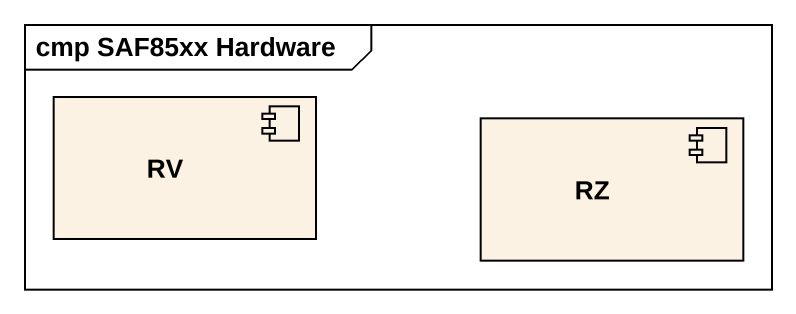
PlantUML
@startuml
mainframe cmp SAF85xx Hardware
component RV
component RZ
@enduml
